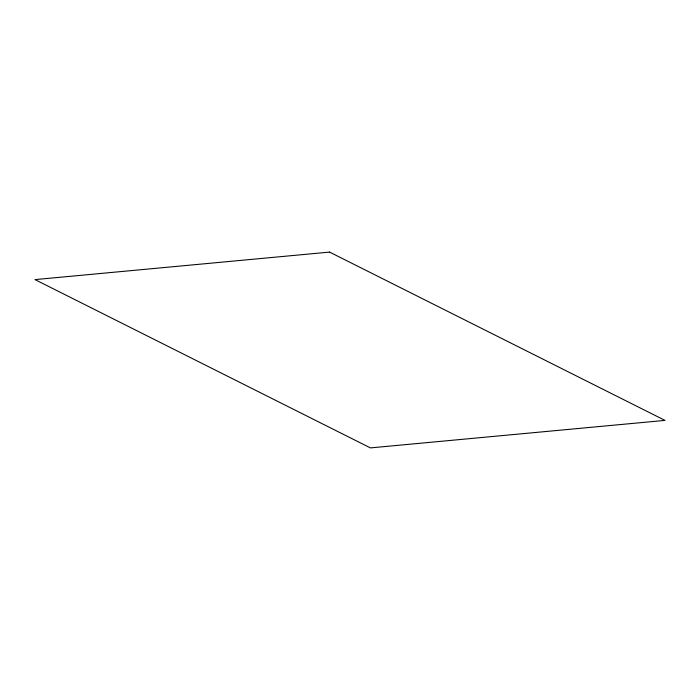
<?xml version="1.0" encoding="UTF-8"?>
<svg xmlns="http://www.w3.org/2000/svg" width="700" height="700" viewBox="0 0 700 700"><rect width="100%" height="100%" fill="white"/><g stroke="black" fill="none" stroke-linecap="round" stroke-linejoin="round"><path stroke-width="1.05" d="M329.578 252.096L35 279.606L370.422 447.904L665 420.394L329.578 252.096"/></g></svg>
